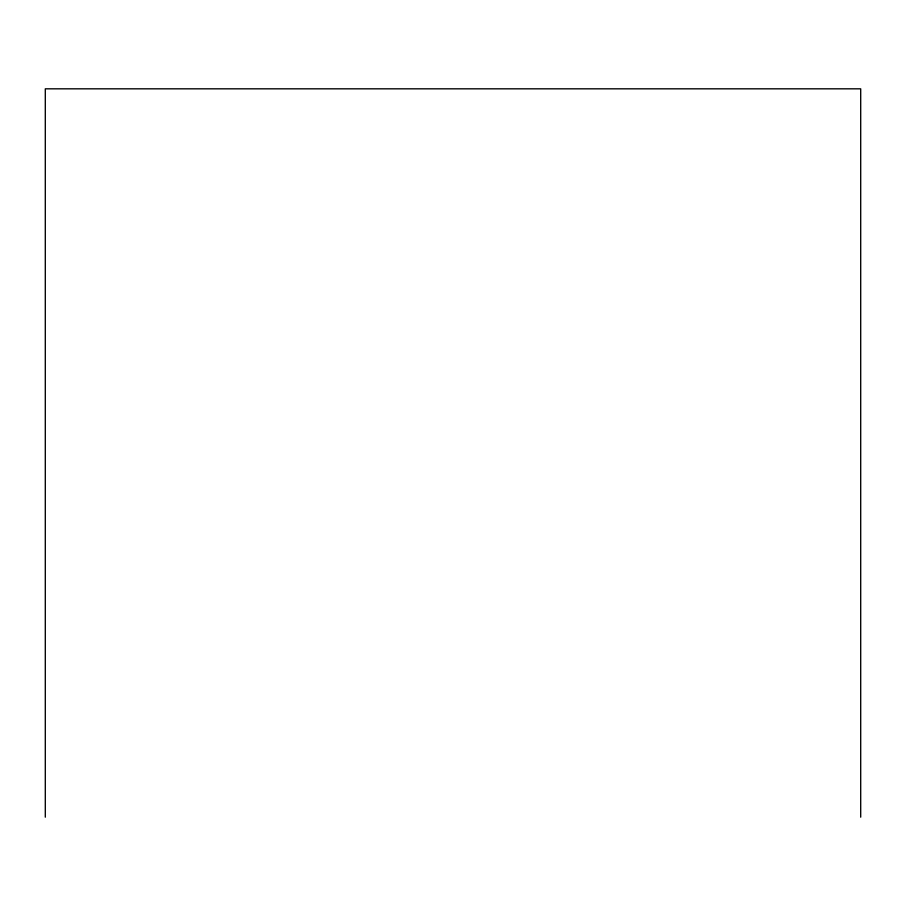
<?xml version="1.0" encoding="UTF-8"?>
<svg xmlns="http://www.w3.org/2000/svg" width="906" height="906" viewBox="0 0 906 906"><rect width="100%" height="100%" fill="white"/><g stroke="black" fill="none" stroke-linecap="round" stroke-linejoin="round"><path stroke-width="1.36" d="M860.7 817.178L860.7 88.822L45.3 88.822L45.3 817.178"/></g></svg>
